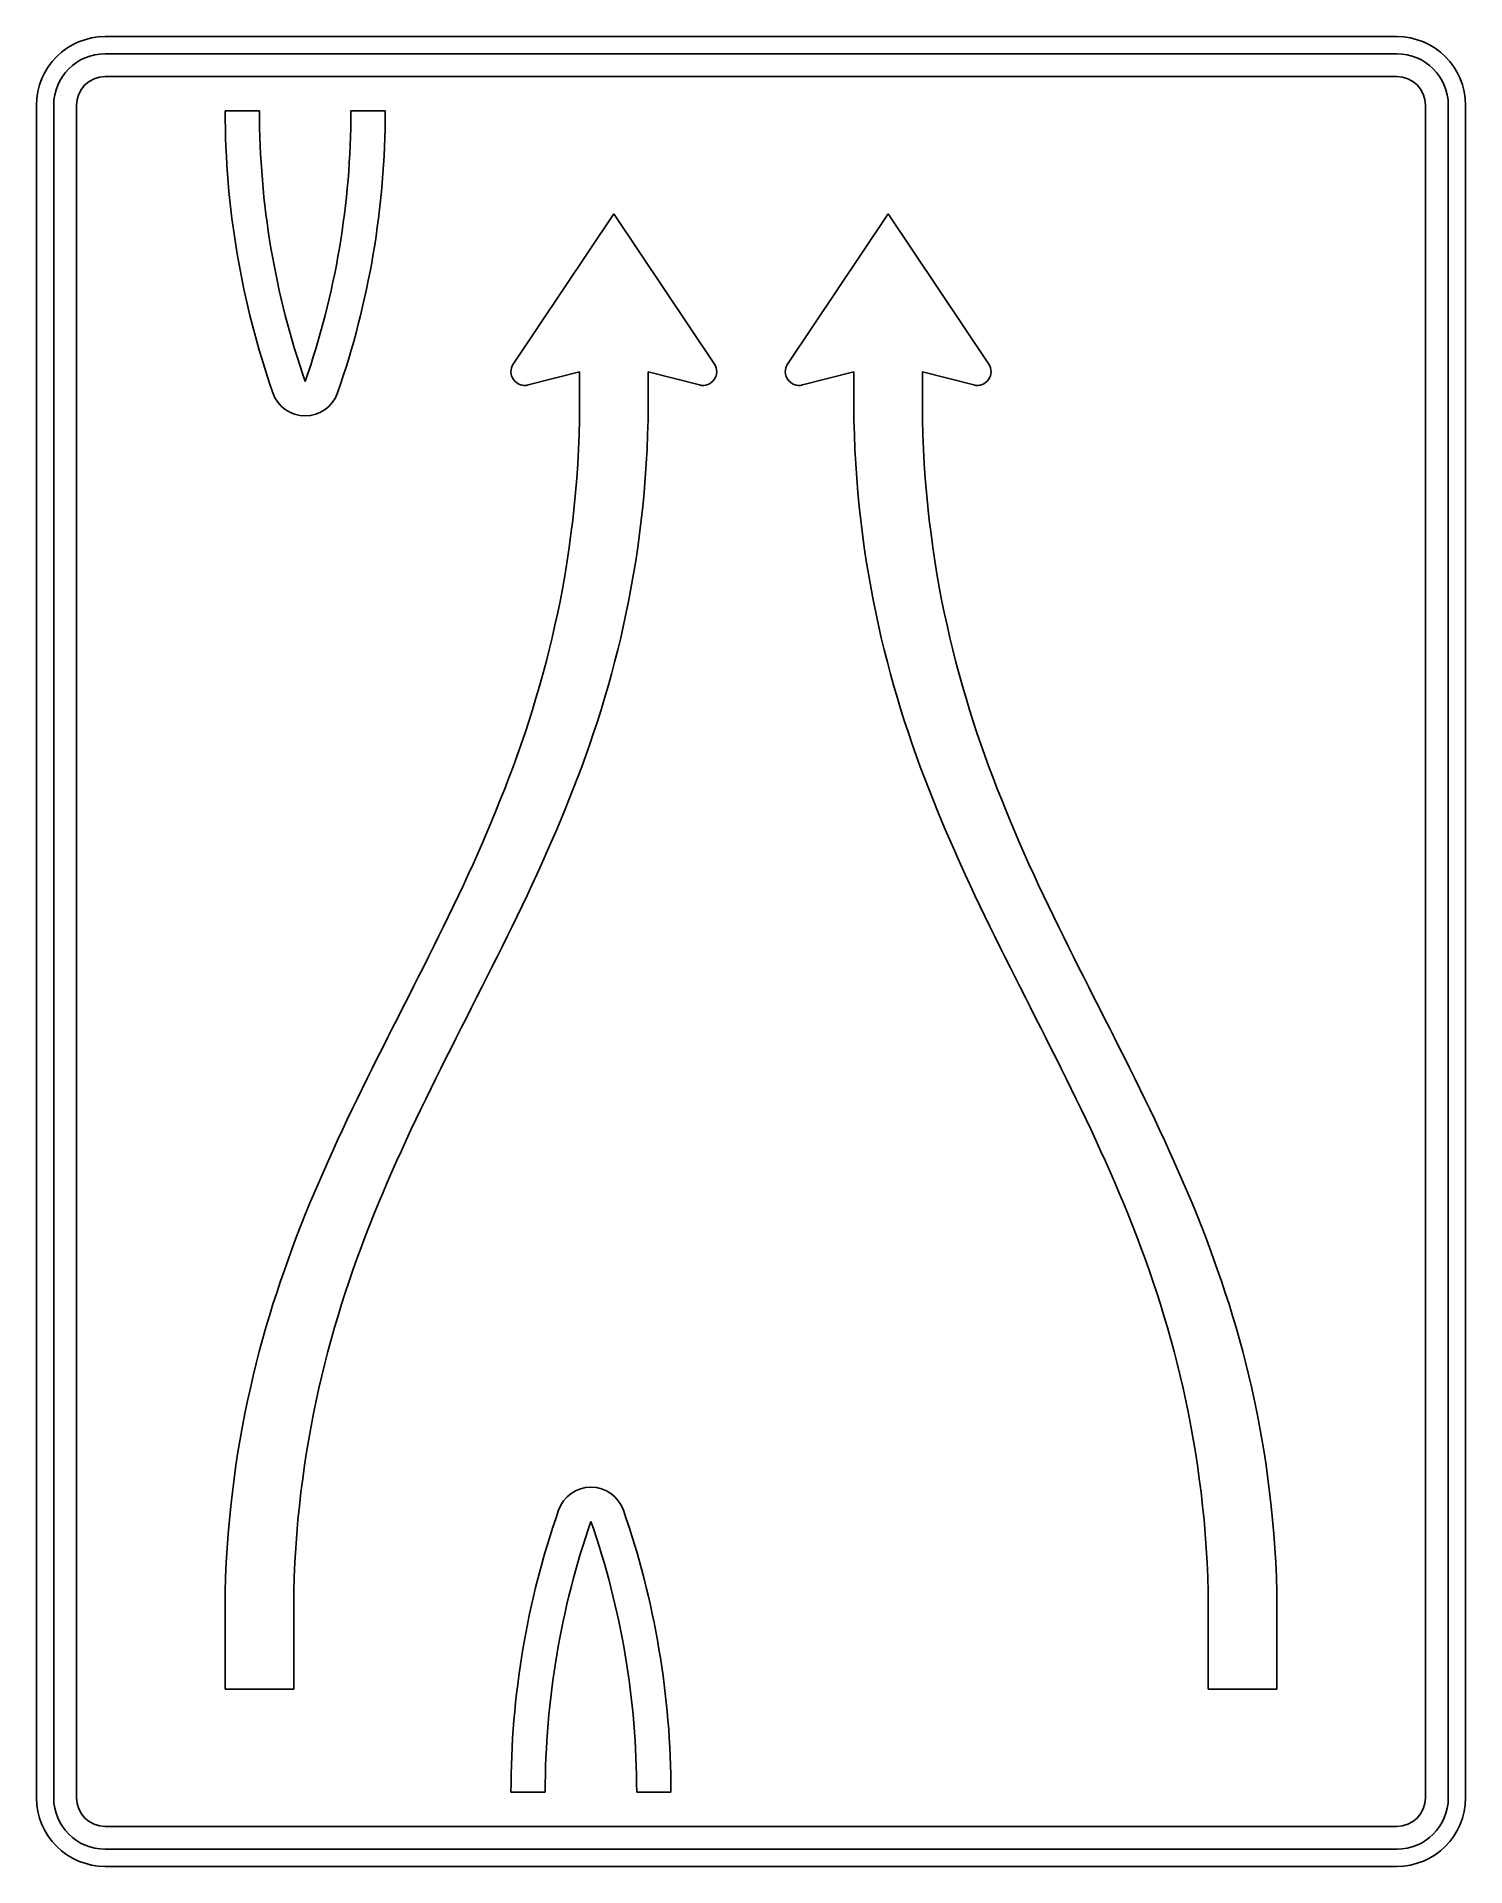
# Model space of a CAD drawing. Extents: x 0 to 1250, y 0 to 1600.
import ezdxf

# ---------------------------------------------------------------- set-up
doc = ezdxf.new("R2010")
doc.units = 0
doc.header["$LTSCALE"] = 25
doc.linetypes.add('AUSGEZOGEN', pattern=[0])
doc.layers.get('0').update_dxf_attribs({"linetype": 'AUSGEZOGEN'})

msp = doc.modelspace()

# ---------------------------------------------------------------- linework, layer by layer
for p, q in [((60, 1600), (1190, 1600)), ((60, 1585), (1190, 1585)), ((60, 1565), (1190, 1565)), ((0, 60), (0, 1540)), ((15, 60), (15, 1540)), ((35, 60), (35, 1540)), ((1215, 1540), (1215, 60)), ((1235, 1540), (1235, 60)), ((1250, 1540), (1250, 60)), ((165, 1535), (195, 1535)), ((275, 1535), (305, 1535)), ((505, 1445), (417, 1313.7)), ((593, 1313.7), (505, 1445)), ((657, 1313.7), (745, 1445)), ((745, 1445), (833, 1313.7)), ((235, 1298.4), (235, 1298.4)), ((430, 1295.4), (475, 1307)), ((475, 1307), (475, 1265)), ((535, 1265), (535, 1307)), ((535, 1307), (580, 1295.4)), ((715, 1307), (670, 1295.4)), ((715, 1265), (715, 1307)), ((820, 1295.4), (775, 1307)), ((775, 1307), (775, 1265)), ((206.7, 1288.5), (206.7, 1288.5)), ((263.3, 1288.5), (263.3, 1288.5)), ((475, 1265), (474.6, 1252)), ((534.6, 1252), (535, 1265)), ((715.4, 1252), (715, 1265)), ((775, 1265), (775.4, 1252)), ((474.6, 1252), (474.1, 1239.1)), ((534.1, 1239.1), (534.6, 1252)), ((715.9, 1239.1), (715.4, 1252)), ((775.4, 1252), (775.9, 1239.1)), ((474.1, 1239.1), (473.4, 1226.4)), ((533.4, 1226.4), (534.1, 1239.1)), ((716.6, 1226.4), (715.9, 1239.1)), ((775.9, 1239.1), (776.6, 1226.4)), ((473.4, 1226.4), (472.5, 1213.8)), ((532.5, 1213.8), (533.4, 1226.4)), ((717.5, 1213.8), (716.6, 1226.4)), ((776.6, 1226.4), (777.5, 1213.8)), ((471.5, 1201.4), (470.3, 1189.2)), ((472.5, 1213.8), (471.5, 1201.4)), ((530.3, 1189.2), (531.5, 1201.4)), ((531.5, 1201.4), (532.5, 1213.8)), ((718.5, 1201.4), (717.5, 1213.8)), ((719.7, 1189.2), (718.5, 1201.4)), ((777.5, 1213.8), (778.5, 1201.4)), ((778.5, 1201.4), (779.7, 1189.2)), ((470.3, 1189.2), (469, 1177.1)), ((529, 1177.1), (530.3, 1189.2)), ((721, 1177.1), (719.7, 1189.2)), ((779.7, 1189.2), (781, 1177.1)), ((469, 1177.1), (467.5, 1165.1)), ((527.5, 1165.1), (529, 1177.1)), ((722.5, 1165.1), (721, 1177.1)), ((781, 1177.1), (782.5, 1165.1)), ((465.9, 1153.3), (464.2, 1141.7)), ((467.5, 1165.1), (465.9, 1153.3)), ((524.2, 1141.7), (525.9, 1153.3)), ((525.9, 1153.3), (527.5, 1165.1)), ((724.1, 1153.3), (722.5, 1165.1)), ((725.8, 1141.7), (724.1, 1153.3)), ((782.5, 1165.1), (784.1, 1153.3)), ((784.1, 1153.3), (785.8, 1141.7)), ((464.2, 1141.7), (462.3, 1130.1)), ((522.3, 1130.1), (524.2, 1141.7)), ((727.7, 1130.1), (725.8, 1141.7)), ((785.8, 1141.7), (787.7, 1130.1)), ((462.3, 1130.1), (460.3, 1118.7)), ((520.3, 1118.8), (522.3, 1130.1)), ((729.7, 1118.8), (727.7, 1130.1)), ((787.7, 1130.1), (789.7, 1118.7)), ((458.2, 1107.5), (455.9, 1096.3)), ((460.3, 1118.7), (458.2, 1107.5)), ((515.9, 1096.3), (518.2, 1107.5)), ((518.2, 1107.5), (520.3, 1118.8)), ((731.8, 1107.5), (729.7, 1118.8)), ((734.1, 1096.3), (731.8, 1107.5)), ((789.7, 1118.7), (791.8, 1107.5)), ((791.8, 1107.5), (794.1, 1096.3)), ((455.9, 1096.3), (453.5, 1085.3)), ((513.5, 1085.3), (515.9, 1096.3)), ((736.5, 1085.3), (734.1, 1096.3)), ((794.1, 1096.3), (796.5, 1085.3)), ((451, 1074.4), (448.4, 1063.7)), ((453.5, 1085.3), (451, 1074.4)), ((508.4, 1063.7), (511, 1074.4)), ((511, 1074.4), (513.5, 1085.3)), ((739, 1074.4), (736.5, 1085.3)), ((741.6, 1063.7), (739, 1074.4)), ((796.5, 1085.3), (799, 1074.4)), ((799, 1074.4), (801.6, 1063.7)), ((448.4, 1063.7), (445.7, 1053)), ((505.7, 1053), (508.4, 1063.7)), ((744.3, 1053), (741.6, 1063.7)), ((801.6, 1063.7), (804.3, 1053)), ((442.9, 1042.4), (440, 1032)), ((445.7, 1053), (442.9, 1042.4)), ((500, 1032), (502.9, 1042.4)), ((502.9, 1042.4), (505.7, 1053)), ((747.1, 1042.4), (744.3, 1053)), ((750, 1032), (747.1, 1042.4)), ((804.3, 1053), (807.1, 1042.4)), ((807.1, 1042.4), (810, 1032)), ((440, 1032), (436.9, 1021.6)), ((496.9, 1021.6), (500, 1032)), ((753.1, 1021.6), (750, 1032)), ((810, 1032), (813.1, 1021.6)), ((433.8, 1011.4), (430.6, 1001.2)), ((436.9, 1021.6), (433.8, 1011.4)), ((490.6, 1001.2), (493.8, 1011.4)), ((493.8, 1011.4), (496.9, 1021.6)), ((756.2, 1011.4), (753.1, 1021.6)), ((759.4, 1001.2), (756.2, 1011.4)), ((813.1, 1021.6), (816.2, 1011.4)), ((816.2, 1011.4), (819.4, 1001.2)), ((430.6, 1001.2), (427.3, 991.2)), ((487.3, 991.2), (490.6, 1001.2)), ((762.7, 991.2), (759.4, 1001.2)), ((819.4, 1001.2), (822.7, 991.2)), ((423.9, 981.2), (420.4, 971.3)), ((427.3, 991.2), (423.9, 981.2)), ((480.4, 971.3), (483.9, 981.2)), ((483.9, 981.2), (487.3, 991.2)), ((766.1, 981.2), (762.7, 991.2)), ((769.6, 971.3), (766.1, 981.2)), ((822.7, 991.2), (826.1, 981.2)), ((826.1, 981.2), (829.6, 971.3)), ((416.9, 961.5), (413.2, 951.8)), ((420.4, 971.3), (416.9, 961.5)), ((473.2, 951.8), (476.9, 961.5)), ((476.9, 961.5), (480.4, 971.3)), ((773.1, 961.5), (769.6, 971.3)), ((776.8, 951.8), (773.1, 961.5)), ((829.6, 971.3), (833.1, 961.5)), ((833.1, 961.5), (836.8, 951.8)), ((413.2, 951.8), (409.5, 942.1)), ((469.5, 942.1), (473.2, 951.8)), ((780.5, 942.1), (776.8, 951.8)), ((836.8, 951.8), (840.5, 942.1)), ((405.7, 932.6), (401.9, 923)), ((409.5, 942.1), (405.7, 932.6)), ((461.9, 923.1), (465.7, 932.6)), ((465.7, 932.6), (469.5, 942.1)), ((784.3, 932.6), (780.5, 942.1)), ((788.1, 923.1), (784.3, 932.6)), ((840.5, 942.1), (844.3, 932.6)), ((844.3, 932.6), (848.1, 923)), ((398, 913.6), (394, 904.2)), ((401.9, 923), (398, 913.6)), ((454, 904.2), (458, 913.6)), ((458, 913.6), (461.9, 923.1)), ((792, 913.6), (788.1, 923.1)), ((796, 904.2), (792, 913.6)), ((848.1, 923), (852, 913.6)), ((852, 913.6), (856, 904.2)), ((394, 904.2), (390, 894.9)), ((450, 894.9), (454, 904.2)), ((800, 894.9), (796, 904.2)), ((856, 904.2), (860, 894.9)), ((385.9, 885.6), (381.8, 876.4)), ((390, 894.9), (385.9, 885.6)), ((441.8, 876.4), (445.9, 885.6)), ((445.9, 885.6), (450, 894.9)), ((804.1, 885.6), (800, 894.9)), ((808.2, 876.4), (804.1, 885.6)), ((860, 894.9), (864.1, 885.6)), ((864.1, 885.6), (868.2, 876.4)), ((377.6, 867.3), (373.4, 858.1)), ((381.8, 876.4), (377.6, 867.3)), ((433.4, 858.1), (437.6, 867.3)), ((437.6, 867.3), (441.8, 876.4)), ((812.4, 867.3), (808.2, 876.4)), ((816.6, 858.1), (812.4, 867.3)), ((868.2, 876.4), (872.4, 867.3)), ((872.4, 867.3), (876.6, 858.1)), ((369.1, 849.1), (364.8, 840)), ((373.4, 858.1), (369.1, 849.1)), ((424.8, 840), (429.1, 849.1)), ((429.1, 849.1), (433.4, 858.1)), ((820.9, 849.1), (816.6, 858.1)), ((825.2, 840), (820.9, 849.1)), ((876.6, 858.1), (880.9, 849.1)), ((880.9, 849.1), (885.2, 840)), ((364.8, 840), (360.5, 831)), ((420.5, 831), (424.8, 840)), ((829.5, 831), (825.2, 840)), ((885.2, 840), (889.5, 831)), ((356.1, 822), (351.7, 813.1)), ((360.5, 831), (356.1, 822)), ((411.7, 813.1), (416.1, 822)), ((416.1, 822), (420.5, 831)), ((833.9, 822), (829.5, 831)), ((838.3, 813.1), (833.9, 822)), ((889.5, 831), (893.9, 822)), ((893.9, 822), (898.3, 813.1)), ((347.3, 804.2), (342.8, 795.3)), ((351.7, 813.1), (347.3, 804.2)), ((402.8, 795.3), (407.3, 804.2)), ((407.3, 804.2), (411.7, 813.1)), ((842.7, 804.2), (838.3, 813.1)), ((847.2, 795.3), (842.7, 804.2)), ((898.3, 813.1), (902.7, 804.2)), ((902.7, 804.2), (907.2, 795.3)), ((338.4, 786.4), (333.9, 777.5)), ((342.8, 795.3), (338.4, 786.4)), ((393.9, 777.5), (398.4, 786.4)), ((398.4, 786.4), (402.8, 795.3)), ((851.6, 786.4), (847.2, 795.3)), ((856.1, 777.5), (851.6, 786.4)), ((907.2, 795.3), (911.6, 786.4)), ((911.6, 786.4), (916.1, 777.5)), ((329.4, 768.7), (325, 759.8)), ((333.9, 777.5), (329.4, 768.7)), ((385, 759.8), (389.4, 768.7)), ((389.4, 768.7), (393.9, 777.5)), ((860.6, 768.7), (856.1, 777.5)), ((865, 759.8), (860.6, 768.7)), ((916.1, 777.5), (920.6, 768.7)), ((920.6, 768.7), (925, 759.8)), ((325, 759.8), (320.5, 751)), ((380.5, 751), (385, 759.8)), ((869.5, 751), (865, 759.8)), ((925, 759.8), (929.5, 751)), ((316, 742.1), (311.5, 733.3)), ((320.5, 751), (316, 742.1)), ((371.5, 733.3), (376, 742.1)), ((376, 742.1), (380.5, 751)), ((874, 742.1), (869.5, 751)), ((878.5, 733.3), (874, 742.1)), ((929.5, 751), (934, 742.1)), ((934, 742.1), (938.5, 733.3)), ((307, 724.4), (302.6, 715.6)), ((311.5, 733.3), (307, 724.4)), ((362.6, 715.6), (367, 724.4)), ((367, 724.4), (371.5, 733.3)), ((883, 724.4), (878.5, 733.3)), ((887.4, 715.6), (883, 724.4)), ((938.5, 733.3), (943, 724.4)), ((943, 724.4), (947.4, 715.6)), ((298.1, 706.7), (293.7, 697.8)), ((302.6, 715.6), (298.1, 706.7)), ((353.7, 697.8), (358.1, 706.7)), ((358.1, 706.7), (362.6, 715.6)), ((891.9, 706.7), (887.4, 715.6)), ((896.3, 697.8), (891.9, 706.7)), ((947.4, 715.6), (951.9, 706.7)), ((951.9, 706.7), (956.3, 697.8)), ((289.2, 688.9), (284.8, 680)), ((293.7, 697.8), (289.2, 688.9)), ((344.8, 680), (349.2, 688.9)), ((349.2, 688.9), (353.7, 697.8)), ((900.8, 688.9), (896.3, 697.8)), ((905.2, 680), (900.8, 688.9)), ((956.3, 697.8), (960.8, 688.9)), ((960.8, 688.9), (965.2, 680)), ((284.8, 680), (280.5, 671)), ((340.5, 671), (344.8, 680)), ((909.5, 671), (905.2, 680)), ((965.2, 680), (969.5, 671)), ((276.1, 662.1), (271.8, 653.1)), ((280.5, 671), (276.1, 662.1)), ((331.8, 653.1), (336.1, 662.1)), ((336.1, 662.1), (340.5, 671)), ((913.9, 662.1), (909.5, 671)), ((918.2, 653.1), (913.9, 662.1)), ((969.5, 671), (973.9, 662.1)), ((973.9, 662.1), (978.2, 653.1)), ((267.5, 644), (263.3, 634.9)), ((271.8, 653.1), (267.5, 644)), ((323.3, 634.9), (327.5, 644)), ((327.5, 644), (331.8, 653.1)), ((922.5, 644), (918.2, 653.1)), ((926.7, 634.9), (922.5, 644)), ((978.2, 653.1), (982.5, 644)), ((982.5, 644), (986.7, 634.9)), ((259.1, 625.8), (255, 616.6)), ((263.3, 634.9), (259.1, 625.8)), ((315, 616.6), (319.1, 625.8)), ((319.1, 625.8), (323.3, 634.9)), ((930.9, 625.8), (926.7, 634.9)), ((935, 616.6), (930.9, 625.8)), ((986.7, 634.9), (990.9, 625.8)), ((990.9, 625.8), (995, 616.6)), ((255, 616.6), (250.9, 607.4)), ((310.9, 607.4), (315, 616.6)), ((939.1, 607.4), (935, 616.6)), ((995, 616.6), (999.1, 607.4)), ((246.8, 598.1), (242.9, 588.7)), ((250.9, 607.4), (246.8, 598.1)), ((302.9, 588.7), (306.8, 598.1)), ((306.8, 598.1), (310.9, 607.4)), ((943.2, 598.1), (939.1, 607.4)), ((947.1, 588.7), (943.2, 598.1)), ((999.1, 607.4), (1003.2, 598.1)), ((1003.2, 598.1), (1007.1, 588.7)), ((238.9, 579.4), (235.1, 569.9)), ((242.9, 588.7), (238.9, 579.4)), ((295.1, 569.9), (298.9, 579.4)), ((298.9, 579.4), (302.9, 588.7)), ((951.1, 579.4), (947.1, 588.7)), ((954.9, 569.9), (951.1, 579.4)), ((1007.1, 588.7), (1011.1, 579.4)), ((1011.1, 579.4), (1014.9, 569.9)), ((231.3, 560.4), (227.5, 550.8)), ((235.1, 569.9), (231.3, 560.4)), ((287.5, 550.8), (291.3, 560.4)), ((291.3, 560.4), (295.1, 569.9)), ((958.7, 560.4), (954.9, 569.9)), ((962.5, 550.8), (958.7, 560.4)), ((1014.9, 569.9), (1018.7, 560.4)), ((1018.7, 560.4), (1022.5, 550.8)), ((227.5, 550.8), (223.9, 541.1)), ((283.9, 541.1), (287.5, 550.8)), ((966.1, 541.1), (962.5, 550.8)), ((1022.5, 550.8), (1026.1, 541.1)), ((220.3, 531.4), (216.8, 521.5)), ((223.9, 541.1), (220.3, 531.4)), ((276.8, 521.5), (280.3, 531.4)), ((280.3, 531.4), (283.9, 541.1)), ((969.7, 531.4), (966.1, 541.1)), ((973.2, 521.5), (969.7, 531.4)), ((1026.1, 541.1), (1029.7, 531.4)), ((1029.7, 531.4), (1033.2, 521.5)), ((216.8, 521.5), (213.4, 511.6)), ((273.4, 511.6), (276.8, 521.5)), ((976.6, 511.6), (973.2, 521.5)), ((1033.2, 521.5), (1036.6, 511.6)), ((210.1, 501.6), (206.8, 491.5)), ((213.4, 511.6), (210.1, 501.6)), ((266.8, 491.5), (270.1, 501.6)), ((270.1, 501.6), (273.4, 511.6)), ((979.9, 501.6), (976.6, 511.6)), ((983.2, 491.5), (979.9, 501.6)), ((1036.6, 511.6), (1039.9, 501.6)), ((1039.9, 501.6), (1043.2, 491.5)), ((203.7, 481.4), (200.6, 471.1)), ((206.8, 491.5), (203.7, 481.4)), ((260.6, 471.1), (263.7, 481.4)), ((263.7, 481.4), (266.8, 491.5)), ((986.3, 481.4), (983.2, 491.5)), ((989.4, 471.1), (986.3, 481.4)), ((1043.2, 491.5), (1046.3, 481.4)), ((1046.3, 481.4), (1049.4, 471.1)), ((200.6, 471.1), (197.7, 460.7)), ((257.7, 460.7), (260.6, 471.1)), ((992.3, 460.7), (989.4, 471.1)), ((1049.4, 471.1), (1052.3, 460.7)), ((194.8, 450.2), (192.1, 439.6)), ((197.7, 460.7), (194.8, 450.2)), ((252.1, 439.6), (254.8, 450.2)), ((254.8, 450.2), (257.7, 460.7)), ((995.2, 450.2), (992.3, 460.7)), ((997.9, 439.6), (995.2, 450.2)), ((1052.3, 460.7), (1055.2, 450.2)), ((1055.2, 450.2), (1057.9, 439.6)), ((192.1, 439.6), (189.5, 428.9)), ((249.5, 428.9), (252.1, 439.6)), ((1000.5, 428.9), (997.9, 439.6)), ((1057.9, 439.6), (1060.5, 428.9)), ((187, 418.1), (184.6, 407.2)), ((189.5, 428.9), (187, 418.1)), ((244.6, 407.2), (247, 418.1)), ((247, 418.1), (249.5, 428.9)), ((1003, 418.1), (1000.5, 428.9)), ((1005.4, 407.2), (1003, 418.1)), ((1060.5, 428.9), (1063, 418.1)), ((1063, 418.1), (1065.4, 407.2)), ((184.6, 407.2), (182.3, 396.1)), ((242.3, 396.1), (244.6, 407.2)), ((1007.7, 396.1), (1005.4, 407.2)), ((1065.4, 407.2), (1067.7, 396.1)), ((180.1, 385), (178.1, 373.7)), ((182.3, 396.1), (180.1, 385)), ((238.1, 373.7), (240.1, 385)), ((240.1, 385), (242.3, 396.1)), ((1009.9, 385), (1007.7, 396.1)), ((1011.9, 373.7), (1009.9, 385)), ((1067.7, 396.1), (1069.9, 385)), ((1069.9, 385), (1071.9, 373.7)), ((178.1, 373.7), (176.2, 362.2)), ((236.2, 362.2), (238.1, 373.7)), ((1013.8, 362.2), (1011.9, 373.7)), ((1071.9, 373.7), (1073.8, 362.2)), ((176.2, 362.2), (174.4, 350.7)), ((234.4, 350.7), (236.2, 362.2)), ((1015.6, 350.7), (1013.8, 362.2)), ((1073.8, 362.2), (1075.6, 350.7)), ((172.8, 339), (171.3, 327.1)), ((174.4, 350.7), (172.8, 339)), ((231.3, 327.1), (232.8, 339)), ((232.8, 339), (234.4, 350.7)), ((1017.2, 339), (1015.6, 350.7)), ((1018.7, 327.1), (1017.2, 339)), ((1075.6, 350.7), (1077.2, 339)), ((1077.2, 339), (1078.7, 327.1)), ((171.3, 327.1), (169.9, 315.1)), ((229.9, 315.1), (231.3, 327.1)), ((1020.1, 315.1), (1018.7, 327.1)), ((1078.7, 327.1), (1080.1, 315.1)), ((169.9, 315.1), (168.7, 303)), ((228.7, 303), (229.9, 315.1)), ((456.7, 311.5), (456.7, 311.5)), ((513.3, 311.5), (513.3, 311.5)), ((1021.3, 303), (1020.1, 315.1)), ((1080.1, 315.1), (1081.3, 303)), ((167.7, 290.7), (166.8, 278.3)), ((168.7, 303), (167.7, 290.7)), ((226.8, 278.3), (227.7, 290.7)), ((227.7, 290.7), (228.7, 303)), ((485, 301.6), (485, 301.6)), ((1022.3, 290.7), (1021.3, 303)), ((1023.2, 278.3), (1022.3, 290.7)), ((1081.3, 303), (1082.3, 290.7)), ((1082.3, 290.7), (1083.2, 278.3)), ((166.8, 278.3), (166, 265.7)), ((226, 265.7), (226.8, 278.3)), ((1024, 265.7), (1023.2, 278.3)), ((1083.2, 278.3), (1084, 265.7)), ((166, 265.7), (165.4, 252.9)), ((225.4, 252.9), (226, 265.7)), ((1024.6, 252.9), (1024, 265.7)), ((1084, 265.7), (1084.6, 252.9)), ((165.4, 252.9), (165, 240)), ((165, 240), (165, 155)), ((225, 240), (225.4, 252.9)), ((225, 155), (225, 240)), ((1025, 240), (1024.6, 252.9)), ((1025, 155), (1025, 240)), ((1084.6, 252.9), (1085, 240)), ((1085, 240), (1085, 155)), ((165, 155), (225, 155)), ((1085, 155), (1025, 155)), ((415, 65), (445, 65)), ((525, 65), (555, 65)), ((1190, 35), (60, 35)), ((1190, 15), (60, 15)), ((1190, 0), (60, 0))]:
    msp.add_line(p, q)
for centre, radius, start, end in [((60, 1540), 60, 90, 180), ((1190, 1540), 60, 0, 90), ((60, 1540), 45, 90, 180), ((1190, 1540), 45, 0, 90), ((60, 1540), 25, 90, 180), ((1190, 1540), 25, 0, 90), ((915, 1535), 750, 180, 199.1881), ((915, 1535), 720, 180, 199.1881), ((-445, 1535), 720, 340.8119, 360), ((-445, 1535), 750, 340.8119, 360), ((427, 1307), 12, 146.195, 284.475), ((583, 1307), 12, 255.525, 393.805), ((667, 1307), 12, 146.195, 284.475), ((823, 1307), 12, 255.525, 393.805), ((235, 1298.4), 30, 199.1881, 340.8119), ((485, 301.6), 30, 19.1881, 160.8119), ((1165, 65), 750, 160.8119, 180), ((-195, 65), 750, 0, 19.1881), ((1165, 65), 720, 160.8119, 180), ((-195, 65), 720, 0, 19.1881), ((60, 60), 60, 180, 270), ((60, 60), 45, 180, 270), ((60, 60), 25, 180, 270), ((1190, 60), 60, 270, 360), ((1190, 60), 45, 270, 360), ((1190, 60), 25, 270, 360)]:
    msp.add_arc(centre, radius, start, end)

doc.saveas('drawing.dxf')
